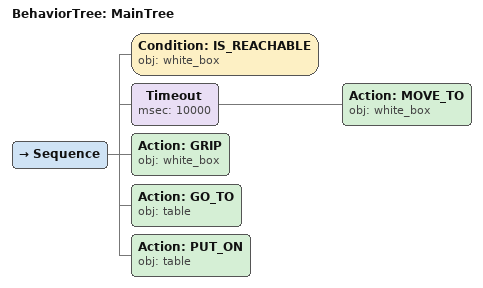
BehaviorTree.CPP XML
<root main_tree_to_execute="MainTree">
  <BehaviorTree ID="MainTree">
    <Sequence>
      <!-- Check white_box is reachable before NAVIGATE_TO -->
      <Condition ID="IS_REACHABLE" obj="white_box" />
      <!-- Timeout: NAVIGATE_TO white_box within 10s -->
      <Timeout msec="10000">
        <!-- Navigate to white_box -->
        <Action ID="MOVE_TO" obj="white_box" />
      </Timeout>
      <!-- Move to white_box -->
      <Action ID="GRIP" obj="white_box" />
      <!-- Grip white_box -->
      <Action ID="GO_TO" obj="table" />
      <!-- Go to table -->
      <Action ID="PUT_ON" obj="table" />
    </Sequence>
  </BehaviorTree>
</root>
